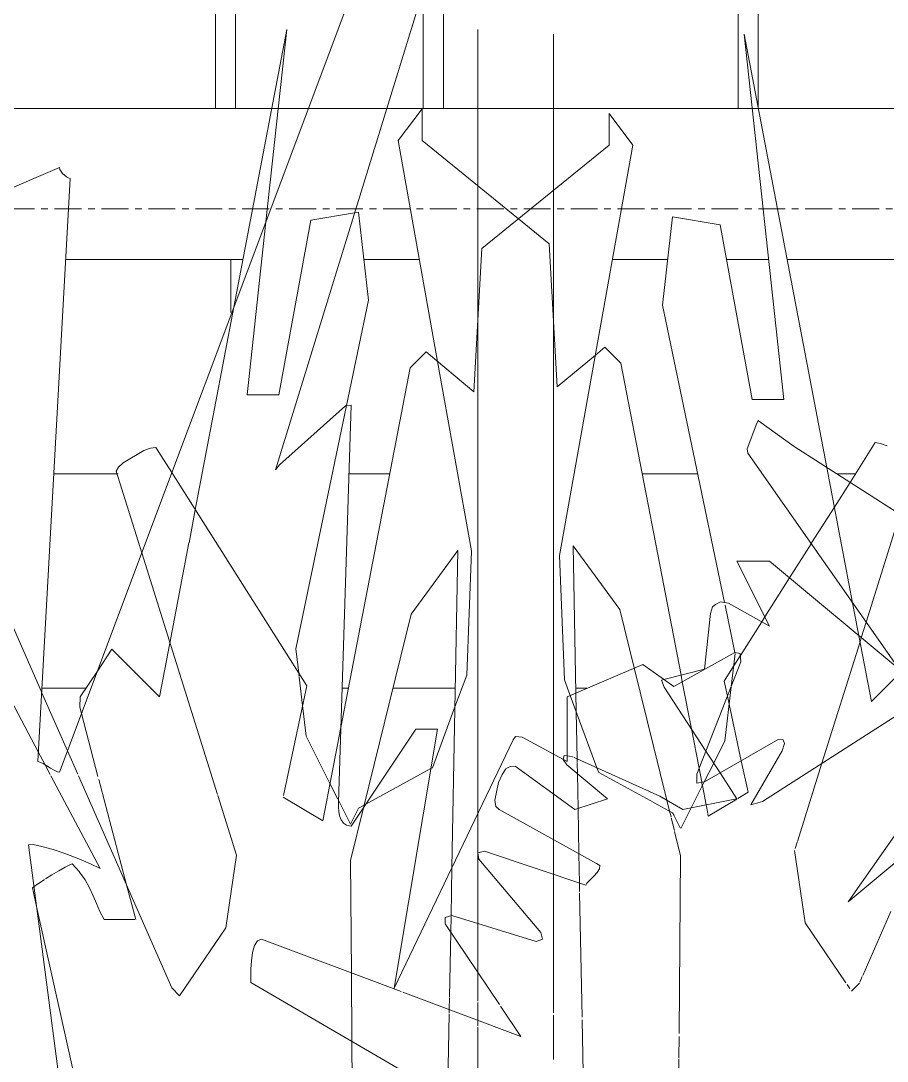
# Model space of a CAD drawing. Header units: inches. Extents: x -8991 to -6983, y -226 to 479.
# Drawn here: x -8418.48 to -8402.32, y -13.53 to 5.89 of the extents above; entities that cross this region are included whole.
import ezdxf

# ---------------------------------------------------------------- set-up
doc = ezdxf.new("R2010")
doc.units = ezdxf.units.IN
doc.header["$MEASUREMENT"] = 0
doc.linetypes.add('Grid Line 1_2_', pattern=[0.875, 0.5, -0.125, 0.125, -0.125])
for name, color, linetype, lineweight in [('A-DETL-GENF', 92, 'Continuous', 9), ('A-FLOR-LEVL-1', 51, 'Grid Line 1_2_', 9), ('A-WALL-PATT-1', 111, 'Continuous', 9), ('I-WALL', 2, 'Continuous', 18)]:
    doc.layers.add(name, color=color, linetype=linetype, lineweight=lineweight)
pattern_1 = [(90, (-8624.88, -91.375), (-51.125, 3e-15), [24, 0, 0, 0]), (90, (-8619.38, -91.375), (-51.125, 3e-15), [24, 0, 0, 0]), (90, (-8619.007, -91.375), (-51.125, 3e-15), [24, 0, 0, 0]), (90, (-8615.507, -91.375), (-51.125, 3e-15), [24, 0, 0, 0]), (90, (-8615.13, -91.375), (-51.125, 3e-15), [24, 0, 0, 0]), (90, (-8609.63, -91.375), (-51.125, 3e-15), [24, 0, 0, 0]), (90, (-8609.257, -91.375), (-51.125, 3e-15), [24, 0, 0, 0]), (90, (-8597.88, -91.375), (-51.125, 3e-15), [24, 0, 0, 0]), (90, (-8597.507, -91.375), (-51.125, 3e-15), [24, 0, 0, 0]), (90, (-8594.007, -91.375), (-51.125, 3e-15), [24, 0, 0, 0]), (90, (-8593.63, -91.375), (-51.125, 3e-15), [24, 0, 0, 0]), (90, (-8590.13, -91.375), (-51.125, 3e-15), [24, 0, 0, 0]), (90, (-8589.757, -91.375), (-51.125, 3e-15), [24, 0, 0, 0]), (90, (-8583.88, -91.375), (-51.125, 3e-15), [24, 0, 0, 0]), (90, (-8583.507, -91.375), (-51.125, 3e-15), [24, 0, 0, 0]), (90, (-8578.007, -91.375), (-51.125, 3e-15), [24, 0, 0, 0]), (90, (-8577.63, -91.375), (-51.125, 3e-15), [24, 0, 0, 0]), (90, (-8574.13, -91.375), (-51.125, 3e-15), [24, 0, 0, 0]), (90, (-8603.757, -91.375), (-51.125, 3e-15), [24, 0, 0, 0]), (90, (-8603.38, -91.375), (-51.125, 3e-15), [24, 0, 0, 0])]

# ---------------------------------------------------------------- blocks, each defined once
blk = doc.blocks.new('fountain grass 26747 - fountain grass 26747-1770214-Section 36')
at = {"layer": 'A-DETL-GENF'}
for p, q in [((-8413.729, -2.495), (-8410.505, 7.983)), ((-8412.319, 6.371), (-8417.759, -8.137)), ((-8417.759, 3.147), (-8419.169, 2.542)), ((-8417.751, 3.114), (-8417.759, 3.147)), ((-8417.699, 3.038), (-8417.751, 3.114)), ((-8418.162, -7.935), (-8417.557, 2.945)), ((-8417.663, 3.003), (-8417.699, 3.038)), ((-8417.625, 2.973), (-8417.663, 3.003)), ((-8417.588, 2.953), (-8417.625, 2.973)), ((-8417.557, 2.945), (-8417.588, 2.953)), ((-8412.424, -1.296), (-8413.655, -2.397)), ((-8412.555, -8.692), (-8412.319, -1.286)), ((-8412.319, -1.286), (-8412.424, -1.296)), ((-8413.655, -2.397), (-8413.729, -2.495)), ((-8405.159, -5.9), (-8406.297, -6.535)), ((-8405.065, -5.92), (-8405.159, -5.9)), ((-8405.047, -6.076), (-8405.065, -5.92)), ((-8406.878, -6.122), (-8408.289, -6.726)), ((-8406.297, -6.535), (-8406.878, -6.122)), ((-8405.873, -8.174), (-8405.047, -6.076)), ((-8401.091, -6.401), (-8404.647, -8.679)), ((-8403.05, -10.555), (-8400.229, -6.525)), ((-8408.289, -6.726), (-8408.289, -7.935)), ((-8411.11, -7.331), (-8412.319, -9.144)), ((-8411.513, -12.167), (-8410.707, -7.331)), ((-8410.707, -7.331), (-8411.11, -7.331)), ((-8409.296, -7.532), (-8411.513, -12.167)), ((-8409.251, -7.47), (-8409.296, -7.532)), ((-8409.131, -7.481), (-8409.251, -7.47)), ((-8408.289, -7.935), (-8409.131, -7.481)), ((-8404.354, -7.527), (-8405.727, -8.315)), ((-8404.259, -7.532), (-8404.354, -7.527)), ((-8404.233, -7.602), (-8404.259, -7.532)), ((-8404.863, -8.741), (-8404.276, -7.734)), ((-8404.276, -7.734), (-8404.233, -7.602)), ((-8418.121, -7.946), (-8418.162, -7.935)), ((-8418.063, -7.975), (-8418.121, -7.946)), ((-8417.994, -8.015), (-8418.063, -7.975)), ((-8417.922, -8.057), (-8417.994, -8.015)), ((-8417.854, -8.097), (-8417.922, -8.057)), ((-8417.797, -8.126), (-8417.854, -8.097)), ((-8417.759, -8.137), (-8417.797, -8.126)), ((-8405.871, -8.338), (-8405.873, -8.174)), ((-8405.727, -8.315), (-8405.871, -8.338)), ((-8400.632, -8.54), (-8403.05, -10.555)), ((-8412.553, -8.779), (-8412.555, -8.692)), ((-8404.647, -8.679), (-8404.863, -8.741)), ((-8412.547, -8.866), (-8412.553, -8.779)), ((-8412.532, -8.949), (-8412.547, -8.866)), ((-8412.505, -9.022), (-8412.532, -8.949)), ((-8412.463, -9.083), (-8412.505, -9.022)), ((-8412.402, -9.125), (-8412.463, -9.083)), ((-8412.319, -9.144), (-8412.402, -9.125))]:
    blk.add_line(p, q, dxfattribs=at)
blk = doc.blocks.new('lupin 26755 - lupin 26755-V12-Section 36')
at = {"layer": 'A-DETL-GENF'}
for p, q in [((-8414.503, 0.545), (-8413.516, 5.726)), ((-8413.907, 2.136), (-8413.516, 5.726)), ((-8409.957, 0.26), (-8409.957, 5.726)), ((-8409.957, 0.26), (-8409.957, 5.726)), ((-8410.995, 4.243), (-8411.44, 3.65)), ((-8410.995, 3.65), (-8410.995, 4.243)), ((-8409.957, 3.65), (-8409.957, 4.243)), ((-8409.957, 4.243), (-8409.957, 3.65)), ((-8411.44, 3.65), (-8410.705, -0.472)), ((-8409.198, 2.19), (-8410.995, 3.65)), ((-8409.957, 2.807), (-8409.957, 3.65)), ((-8409.957, 3.65), (-8409.957, 0.26)), ((-8409.957, 1.722), (-8409.957, 2.807)), ((-8414.258, -1.095), (-8413.907, 2.136)), ((-8413.072, 2.167), (-8413.665, -1.095)), ((-8412.253, 2.304), (-8413.072, 2.167)), ((-8412.182, 2.315), (-8412.253, 2.304)), ((-8411.994, 0.67), (-8412.182, 2.315)), ((-8409.957, 0.67), (-8409.957, 2.315)), ((-8409.957, 2.315), (-8409.957, 2.167)), ((-8409.957, 2.167), (-8409.957, 0.26)), ((-8408.623, 1.722), (-8409.198, 2.19)), ((-8409.957, 0.26), (-8409.957, 1.722)), ((-8408.474, -0.947), (-8408.623, 1.722)), ((-8409.957, 0.26), (-8409.957, 1.426)), ((-8409.957, 1.426), (-8409.957, 0.26)), ((-8412.403, -1.294), (-8411.994, 0.67)), ((-8409.957, 0.26), (-8409.957, 0.67)), ((-8415.224, -3.237), (-8414.503, 0.545)), ((-8409.957, -0.947), (-8409.957, 0.26)), ((-8409.957, 0.26), (-8409.957, -4)), ((-8409.957, -6.731), (-8409.957, 0.26)), ((-8409.957, 0.26), (-8409.957, -4.006)), ((-8409.957, -1.095), (-8409.957, 0.26)), ((-8409.957, 0.26), (-8409.957, -1.095)), ((-8409.957, -5.832), (-8409.957, 0.26)), ((-8409.957, -4), (-8409.957, 0.239)), ((-8409.957, -0.206), (-8409.957, -0.947)), ((-8409.957, -0.502), (-8409.957, -0.206)), ((-8407.762, -0.353), (-8408.474, -0.947)), ((-8407.585, -0.206), (-8407.762, -0.353)), ((-8407.288, -0.502), (-8407.585, -0.206)), ((-8410.705, -0.472), (-8410.075, -4.006)), ((-8409.957, -4), (-8409.957, -0.502)), ((-8406.165, -6.323), (-8407.288, -0.502)), ((-8413.665, -1.095), (-8414.258, -1.095)), ((-8413.347, -5.832), (-8412.403, -1.294)), ((-8409.957, -1.985), (-8409.957, -4)), ((-8409.957, -2.002), (-8409.957, -1.985)), ((-8409.957, -2.047), (-8409.957, -2.002)), ((-8409.957, -2.277), (-8409.957, -2.047)), ((-8402.542, -1.985), (-8403.013, -2.729)), ((-8402.442, -2.002), (-8402.542, -1.985)), ((-8402.318, -2.047), (-8402.442, -2.002)), ((-8409.957, -2.359), (-8409.957, -2.277)), ((-8409.957, -2.43), (-8409.957, -2.359)), ((-8409.957, -4), (-8409.957, -2.43)), ((-8409.957, -8.914), (-8409.957, -2.875)), ((-8409.957, -2.875), (-8409.957, -3.616)), ((-8403.013, -2.729), (-8403.305, -3.19)), ((-8415.341, -3.854), (-8415.224, -3.237)), ((-8403.305, -3.19), (-8403.729, -3.858)), ((-8402.712, -5.337), (-8402.082, -3.326)), ((-8409.957, -3.616), (-8409.957, -8.914)), ((-8415.698, -5.724), (-8415.342, -3.858)), ((-8403.738, -3.872), (-8404.142, -4.511)), ((-8410.075, -4.013), (-8410.163, -6.325)), ((-8409.957, -4), (-8409.957, -3.913)), ((-8409.957, -4), (-8409.957, -3.913)), ((-8409.957, -5.1), (-8409.957, -4.019)), ((-8409.957, -8.914), (-8409.957, -4.019)), ((-8409.957, -4.019), (-8409.957, -6.434)), ((-8409.957, -8.914), (-8409.957, -4.019)), ((-8409.957, -8.914), (-8409.957, -4.019)), ((-8409.957, -4.019), (-8409.957, -8.914)), ((-8409.957, -8.914), (-8409.957, -4.019)), ((-8409.957, -4.019), (-8409.957, -6.325)), ((-8407.307, -5.1), (-8408.178, -3.913)), ((-8408.126, -6.656), (-8408.178, -3.913)), ((-8404.142, -4.511), (-8404.602, -5.237)), ((-8409.957, -5.099), (-8409.957, -7.071)), ((-8409.957, -5.51), (-8409.957, -5.099)), ((-8409.957, -5.1), (-8409.957, -8.914)), ((-8407.307, -5.1), (-8407.038, -6.19)), ((-8404.602, -5.237), (-8404.659, -5.328)), ((-8404.659, -5.328), (-8405.057, -5.955)), ((-8402.803, -5.627), (-8402.712, -5.337)), ((-8409.957, -8.914), (-8409.957, -5.51)), ((-8402.827, -5.703), (-8402.803, -5.627)), ((-8415.889, -6.731), (-8415.698, -5.724)), ((-8403.537, -7.968), (-8402.827, -5.703)), ((-8416.779, -5.841), (-8417.051, -6.249)), ((-8415.889, -6.731), (-8416.779, -5.841)), ((-8413.293, -6.285), (-8413.347, -5.832)), ((-8409.957, -7.462), (-8409.957, -5.832)), ((-8409.957, -6.731), (-8409.957, -5.841)), ((-8409.957, -5.841), (-8409.957, -6.56)), ((-8405.06, -5.961), (-8405.182, -6.153)), ((-8407.038, -6.19), (-8406.429, -8.658)), ((-8405.185, -6.157), (-8405.36, -6.434)), ((-8417.051, -6.249), (-8417.372, -6.731)), ((-8413.286, -6.349), (-8413.291, -6.31)), ((-8413.222, -6.89), (-8413.284, -6.363)), ((-8410.163, -6.325), (-8410.381, -6.914)), ((-8409.957, -6.325), (-8409.957, -8.052)), ((-8406.141, -6.448), (-8406.165, -6.323)), ((-8409.957, -6.434), (-8409.957, -8.51)), ((-8409.957, -6.56), (-8409.957, -6.731)), ((-8405.971, -7.327), (-8406.141, -6.448)), ((-8405.36, -6.434), (-8405.299, -6.717)), ((-8417.372, -6.731), (-8417.379, -6.924)), ((-8409.957, -6.731), (-8409.957, -6.924)), ((-8408.119, -7.011), (-8408.126, -6.656)), ((-8405.299, -6.717), (-8405.268, -6.865)), ((-8417.379, -6.924), (-8417.348, -7.042)), ((-8413.155, -7.462), (-8413.222, -6.89)), ((-8410.381, -6.914), (-8410.802, -8.052)), ((-8409.957, -6.924), (-8409.957, -7.383)), ((-8405.268, -6.865), (-8405.041, -7.921)), ((-8417.348, -7.042), (-8417.039, -8.214)), ((-8409.957, -7.071), (-8409.957, -8.914)), ((-8408.103, -7.887), (-8408.119, -7.011)), ((-8405.829, -8.062), (-8405.971, -7.327)), ((-8412.712, -8.344), (-8413.155, -7.462)), ((-8409.957, -7.383), (-8409.957, -8.914)), ((-8409.957, -8.914), (-8409.957, -7.462)), ((-8408.101, -7.954), (-8408.103, -7.887)), ((-8405.041, -7.921), (-8404.915, -8.51)), ((-8410.829, -8.066), (-8412.043, -8.731)), ((-8410.802, -8.052), (-8410.829, -8.066)), ((-8409.957, -8.052), (-8409.957, -8.807)), ((-8408.097, -8.165), (-8408.101, -7.967)), ((-8405.779, -8.323), (-8405.829, -8.062)), ((-8403.994, -9.426), (-8403.537, -7.968)), ((-8417.025, -8.268), (-8416.499, -10.259)), ((-8412.566, -8.635), (-8412.712, -8.344)), ((-8408.085, -8.813), (-8408.097, -8.165)), ((-8405.768, -8.38), (-8405.779, -8.323)), ((-8409.957, -8.51), (-8409.957, -8.914)), ((-8405.697, -8.746), (-8405.767, -8.383)), ((-8404.915, -8.51), (-8405.103, -8.623)), ((-8412.33, -9.103), (-8412.554, -8.657)), ((-8412.043, -8.731), (-8412.075, -8.748)), ((-8406.429, -8.658), (-8406.378, -8.864)), ((-8405.125, -8.636), (-8405.657, -8.955)), ((-8412.182, -8.807), (-8412.33, -9.103)), ((-8412.075, -8.748), (-8412.182, -8.807)), ((-8409.957, -8.807), (-8409.957, -8.914)), ((-8409.957, -10.732), (-8409.957, -8.914)), ((-8409.957, -8.914), (-8409.957, -10.958)), ((-8409.957, -9.845), (-8409.957, -8.914)), ((-8409.957, -8.914), (-8409.957, -10.958)), ((-8409.957, -9.597), (-8409.957, -8.914)), ((-8409.957, -10.958), (-8409.957, -8.914)), ((-8409.957, -8.914), (-8409.957, -8.955)), ((-8409.957, -8.955), (-8409.957, -8.914)), ((-8409.957, -8.914), (-8409.957, -9.695)), ((-8409.957, -8.914), (-8409.957, -9.103)), ((-8409.957, -9.103), (-8409.957, -8.914)), ((-8409.957, -8.914), (-8409.957, -10.883)), ((-8409.957, -10.958), (-8409.957, -8.914)), ((-8409.957, -8.914), (-8409.957, -10.958)), ((-8408.069, -9.657), (-8408.085, -8.813)), ((-8406.378, -8.864), (-8406.352, -8.97)), ((-8405.666, -8.908), (-8405.697, -8.746)), ((-8405.657, -8.955), (-8405.664, -8.917)), ((-8406.348, -8.987), (-8406.289, -9.225)), ((-8406.285, -9.244), (-8406.173, -9.695)), ((-8409.957, -9.4), (-8409.957, -9.399)), ((-8409.957, -9.399), (-8409.957, -9.432)), ((-8409.957, -10.958), (-8409.957, -9.4)), ((-8409.957, -9.432), (-8409.957, -9.492)), ((-8409.957, -9.492), (-8409.957, -9.571)), ((-8404.035, -9.557), (-8403.998, -9.441)), ((-8409.957, -9.571), (-8409.957, -9.662)), ((-8409.957, -10.948), (-8409.957, -9.597)), ((-8409.957, -9.662), (-8409.957, -9.755)), ((-8409.957, -9.695), (-8409.957, -10.958)), ((-8408.059, -10.204), (-8408.069, -9.657)), ((-8406.173, -9.695), (-8406.2, -13.012)), ((-8403.849, -10.948), (-8404.047, -9.597)), ((-8417.567, -9.862), (-8417.654, -9.907)), ((-8417.52, -9.845), (-8417.567, -9.862)), ((-8417.383, -9.994), (-8417.52, -9.845)), ((-8409.957, -9.755), (-8409.957, -9.845)), ((-8409.957, -9.994), (-8409.957, -9.845)), ((-8409.957, -9.845), (-8409.957, -9.862)), ((-8409.957, -9.862), (-8409.957, -9.907)), ((-8417.903, -10.052), (-8418.018, -10.125)), ((-8417.771, -9.973), (-8417.903, -10.052)), ((-8417.654, -9.907), (-8417.771, -9.973)), ((-8417.278, -10.142), (-8417.381, -9.997)), ((-8409.957, -9.907), (-8409.957, -9.973)), ((-8409.957, -9.973), (-8409.957, -10.052)), ((-8409.957, -10.125), (-8409.957, -9.994)), ((-8409.957, -10.052), (-8409.957, -10.125)), ((-8418.232, -10.269), (-8418.262, -10.29)), ((-8418.161, -10.218), (-8418.232, -10.269)), ((-8418.037, -10.137), (-8418.156, -10.215)), ((-8417.196, -10.291), (-8417.278, -10.142)), ((-8416.499, -10.259), (-8416.334, -10.883)), ((-8409.957, -10.137), (-8409.957, -10.218)), ((-8409.957, -10.178), (-8409.957, -10.142)), ((-8409.957, -10.291), (-8409.957, -10.178)), ((-8409.957, -10.218), (-8409.957, -10.29)), ((-8408.056, -10.363), (-8408.059, -10.204)), ((-8418.262, -10.29), (-8418.184, -10.64)), ((-8417.129, -10.439), (-8417.196, -10.291)), ((-8417.068, -10.587), (-8417.129, -10.439)), ((-8409.957, -10.29), (-8409.957, -10.958)), ((-8409.957, -10.439), (-8409.957, -10.291)), ((-8409.957, -10.587), (-8409.957, -10.439)), ((-8408.012, -12.708), (-8408.056, -10.386)), ((-8418.184, -10.64), (-8416.83, -16.732)), ((-8417.003, -10.735), (-8417.068, -10.587)), ((-8409.957, -10.735), (-8409.957, -10.587)), ((-8416.927, -10.883), (-8417.003, -10.735)), ((-8409.957, -10.958), (-8409.957, -10.732)), ((-8409.957, -10.883), (-8409.957, -10.735)), ((-8402.252, -10.734), (-8402.776, -11.926)), ((-8416.355, -10.883), (-8416.927, -10.883)), ((-8409.957, -11.866), (-8409.957, -10.958)), ((-8409.957, -10.958), (-8409.957, -11.866)), ((-8409.957, -11.866), (-8409.957, -10.958)), ((-8409.957, -10.958), (-8409.957, -11.866)), ((-8409.957, -11.866), (-8409.957, -10.958)), ((-8409.957, -11.866), (-8409.957, -10.958)), ((-8409.957, -10.958), (-8409.957, -11.866)), ((-8409.957, -10.958), (-8409.957, -11.866)), ((-8409.957, -11.866), (-8409.957, -10.958)), ((-8409.957, -10.958), (-8409.957, -11.866)), ((-8403.09, -12.067), (-8403.849, -10.948)), ((-8409.957, -12.407), (-8409.957, -11.87)), ((-8409.957, -11.87), (-8409.957, -12.407)), ((-8409.957, -12.407), (-8409.957, -11.87)), ((-8409.957, -11.87), (-8409.957, -12.069)), ((-8409.957, -12.218), (-8409.957, -11.87)), ((-8409.957, -12.407), (-8409.957, -11.87)), ((-8409.957, -11.87), (-8409.957, -12.407)), ((-8409.957, -11.87), (-8409.957, -12.407)), ((-8409.957, -12.407), (-8409.957, -11.87)), ((-8409.957, -11.87), (-8409.957, -12.407)), ((-8402.784, -11.945), (-8402.832, -12.052)), ((-8409.957, -12.069), (-8409.957, -12.218)), ((-8403.019, -12.171), (-8403.069, -12.098)), ((-8402.839, -12.069), (-8402.987, -12.218)), ((-8409.957, -12.762), (-8409.957, -12.429)), ((-8409.957, -12.429), (-8409.957, -12.762)), ((-8409.957, -12.762), (-8409.957, -12.429)), ((-8409.957, -12.762), (-8409.957, -12.429)), ((-8409.957, -12.429), (-8409.957, -12.762)), ((-8409.957, -12.429), (-8409.957, -12.762)), ((-8409.957, -12.762), (-8409.957, -12.429)), ((-8409.957, -12.429), (-8409.957, -12.762)), ((-8409.957, -12.865), (-8409.957, -12.762)), ((-8409.957, -12.762), (-8409.957, -12.865)), ((-8409.957, -12.865), (-8409.957, -12.762)), ((-8409.957, -12.865), (-8409.957, -12.762)), ((-8409.957, -12.762), (-8409.957, -12.865)), ((-8409.957, -12.762), (-8409.957, -12.865)), ((-8409.957, -12.865), (-8409.957, -12.762)), ((-8409.957, -12.762), (-8409.957, -12.865)), ((-8407.992, -13.746), (-8408.011, -12.758)), ((-8409.957, -14.404), (-8409.957, -12.895)), ((-8409.957, -12.895), (-8409.957, -14.005)), ((-8409.957, -14.404), (-8409.957, -12.895)), ((-8409.957, -14.404), (-8409.957, -12.895)), ((-8409.957, -12.895), (-8409.957, -14.404)), ((-8409.957, -12.895), (-8409.957, -14.404)), ((-8409.957, -14.404), (-8409.957, -12.895)), ((-8409.957, -12.895), (-8409.957, -14.404)), ((-8406.2, -13.064), (-8406.203, -13.464)), ((-8406.203, -13.485), (-8406.212, -14.545))]:
    blk.add_line(p, q, dxfattribs=at)
blk = doc.blocks.new('fountain grass 26747 - fountain grass 26747-V21-Section 36')
at = {"layer": 'A-DETL-GENF'}
for p, q in [((-8404.929, -2.101), (-8404.754, -1.619)), ((-8404.754, -1.619), (-8404.721, -1.565)), ((-8404.721, -1.565), (-8404.719, -1.579)), ((-8404.719, -1.579), (-8404.058, -2.059)), ((-8404.92, -2.183), (-8404.929, -2.101)), ((-8404.058, -2.059), (-8400.503, -4.338)), ((-8402.099, -6.213), (-8404.92, -2.183)), ((-8404.517, -5.407), (-8405.122, -4.198)), ((-8405.122, -4.198), (-8404.517, -4.198)), ((-8404.517, -4.198), (-8402.099, -6.213)), ((-8405.578, -5.048), (-8405.525, -5.004)), ((-8405.525, -5.004), (-8405.43, -4.954)), ((-8405.43, -4.954), (-8405.278, -4.983)), ((-8405.278, -4.983), (-8404.517, -5.407)), ((-8405.726, -6.213), (-8405.617, -5.171)), ((-8405.617, -5.171), (-8405.578, -5.048)), ((-8406.532, -6.415), (-8406.483, -6.402)), ((-8406.483, -6.402), (-8405.726, -6.213)), ((-8406.479, -6.547), (-8406.532, -6.415)), ((-8405.702, -7.74), (-8406.479, -6.547)), ((-8405.436, -8.148), (-8405.702, -7.74)), ((-8408.365, -7.889), (-8408.345, -7.825)), ((-8408.296, -7.999), (-8408.361, -7.896)), ((-8408.345, -7.825), (-8408.289, -7.832)), ((-8408.289, -7.832), (-8408.215, -7.84)), ((-8408.203, -7.842), (-8408.174, -7.855)), ((-8408.16, -7.861), (-8406.558, -8.583)), ((-8409.504, -8.177), (-8409.432, -8.072)), ((-8409.429, -8.068), (-8409.353, -8.026)), ((-8409.353, -8.026), (-8409.259, -8.025)), ((-8409.259, -8.025), (-8408.144, -8.832)), ((-8407.539, -8.631), (-8408.296, -7.999)), ((-8405.122, -8.631), (-8405.436, -8.148)), ((-8409.636, -8.655), (-8409.57, -8.329)), ((-8409.57, -8.329), (-8409.504, -8.177)), ((-8409.618, -8.775), (-8409.636, -8.655)), ((-8408.144, -8.832), (-8407.539, -8.631)), ((-8406.558, -8.583), (-8406.129, -8.832)), ((-8406.129, -8.832), (-8405.133, -8.633)), ((-8409.554, -8.832), (-8409.618, -8.775)), ((-8407.741, -9.84), (-8409.554, -8.832)), ((-8409.957, -9.638), (-8409.833, -9.605)), ((-8409.935, -9.76), (-8409.957, -9.638)), ((-8409.833, -9.605), (-8407.942, -10.243)), ((-8408.778, -11.128), (-8409.935, -9.76)), ((-8407.682, -9.878), (-8407.741, -9.84)), ((-8407.684, -9.935), (-8407.682, -9.878)), ((-8407.864, -10.146), (-8407.793, -10.076)), ((-8407.793, -10.076), (-8407.727, -10.003)), ((-8407.727, -10.003), (-8407.684, -9.935)), ((-8407.942, -10.243), (-8407.92, -10.204)), ((-8407.92, -10.204), (-8407.864, -10.146)), ((-8410.565, -10.921), (-8410.562, -10.847)), ((-8410.562, -10.847), (-8410.44, -10.81)), ((-8410.44, -10.81), (-8408.866, -11.291)), ((-8410.566, -10.962), (-8410.565, -10.922)), ((-8409.551, -12.47), (-8410.566, -10.962)), ((-8414.067, -11.282), (-8413.987, -11.25)), ((-8413.987, -11.25), (-8411.387, -12.225)), ((-8408.866, -11.291), (-8408.748, -11.25)), ((-8408.748, -11.25), (-8408.778, -11.128)), ((-8414.159, -11.501), (-8414.123, -11.371)), ((-8414.123, -11.371), (-8414.067, -11.282)), ((-8414.178, -11.652), (-8414.159, -11.501)), ((-8414.189, -11.948), (-8414.187, -11.807)), ((-8414.187, -11.807), (-8414.178, -11.652)), ((-8414.189, -12.056), (-8414.189, -11.948)), ((-8409.353, -14.877), (-8414.189, -12.056)), ((-8411.353, -12.238), (-8409.151, -13.064)), ((-8409.151, -13.064), (-8409.53, -12.502))]:
    blk.add_line(p, q, dxfattribs=at)
blk = doc.blocks.new('lupin 26755 - lupin 26755-V22-Section 36')
at = {"layer": 'A-DETL-GENF'}
for p, q in [((-8408.546, -6.818), (-8408.546, 5.639)), ((-8408.546, -1.183), (-8408.546, 5.639)), ((-8403.446, -2.451), (-8404.987, 5.639)), ((-8404.246, -1.183), (-8404.987, 5.639)), ((-8408.546, 3.562), (-8408.546, 4.156)), ((-8408.546, 4.156), (-8408.546, 3.562)), ((-8407.508, 3.562), (-8407.508, 4.156)), ((-8407.508, 4.156), (-8407.063, 3.562)), ((-8409.881, 1.635), (-8407.508, 3.562)), ((-8408.546, 2.719), (-8408.546, 3.562)), ((-8408.546, 3.562), (-8408.546, -4.094)), ((-8407.063, 3.562), (-8408.429, -4.094)), ((-8408.546, 1.635), (-8408.546, 2.719)), ((-8408.546, 0.582), (-8408.546, 2.228)), ((-8408.546, 2.228), (-8408.546, 2.079)), ((-8406.509, 0.582), (-8406.322, 2.228)), ((-8406.322, 2.228), (-8405.432, 2.079)), ((-8408.546, 2.079), (-8408.546, -1.183)), ((-8405.432, 2.079), (-8404.839, -1.183)), ((-8410.029, -1.035), (-8409.881, 1.635)), ((-8408.546, -1.035), (-8408.546, 1.635)), ((-8421.596, 1.338), (-8418.093, -6.632)), ((-8408.546, 0.348), (-8408.546, 1.338)), ((-8408.546, 1.338), (-8408.546, 0.348)), ((-8408.546, -5.92), (-8408.546, 0.582)), ((-8405.355, -4.968), (-8406.509, 0.582)), ((-8408.546, 0.348), (-8408.546, -3.858)), ((-8408.546, 0.152), (-8408.546, 0.348)), ((-8418.152, -7.754), (-8422.338, 0.152)), ((-8408.546, -3.858), (-8408.546, 0.152)), ((-8411.216, -0.59), (-8410.919, -0.293)), ((-8410.919, -0.293), (-8410.029, -1.035)), ((-8408.546, -0.59), (-8408.546, -0.293)), ((-8408.546, -0.293), (-8408.546, -1.035)), ((-8412.51, -7.3), (-8411.216, -0.59)), ((-8408.546, -3.858), (-8408.546, -0.59)), ((-8404.839, -1.183), (-8404.246, -1.183)), ((-8416.569, -2.365), (-8416.186, -2.135)), ((-8416.186, -2.135), (-8416.062, -2.09)), ((-8416.062, -2.09), (-8415.961, -2.073)), ((-8415.961, -2.073), (-8415.662, -2.545)), ((-8408.546, -2.073), (-8408.546, -2.253)), ((-8408.546, -2.09), (-8408.546, -2.073)), ((-8408.546, -2.135), (-8408.546, -2.09)), ((-8408.546, -2.365), (-8408.546, -2.135)), ((-8408.546, -2.253), (-8408.546, -3.858)), ((-8416.703, -2.518), (-8416.656, -2.446)), ((-8416.224, -4.044), (-8416.703, -2.518)), ((-8416.656, -2.446), (-8416.569, -2.365)), ((-8408.546, -2.446), (-8408.546, -2.365)), ((-8408.546, -2.518), (-8408.546, -2.446)), ((-8408.546, -3.858), (-8408.546, -2.518)), ((-8402.965, -4.976), (-8403.446, -2.451)), ((-8415.662, -2.545), (-8413.143, -6.522)), ((-8408.546, -7.796), (-8408.546, -2.963)), ((-8408.546, -2.963), (-8408.546, -3.704)), ((-8408.546, -3.704), (-8408.546, -7.796)), ((-8408.546, -5.247), (-8408.546, -3.869)), ((-8408.546, -3.869), (-8408.546, -7.796)), ((-8408.546, -7.796), (-8408.546, -3.869)), ((-8408.546, -3.869), (-8408.546, -6.522)), ((-8408.546, -7.796), (-8408.546, -3.869)), ((-8414.812, -8.549), (-8416.224, -4.044)), ((-8411.197, -5.187), (-8410.326, -4.001)), ((-8410.437, -9.918), (-8410.326, -4.001)), ((-8408.546, -5.187), (-8408.546, -4.001)), ((-8408.546, -7.796), (-8408.546, -4.001)), ((-8408.546, -4.094), (-8408.546, -6.413)), ((-8408.429, -4.094), (-8408.341, -6.413)), ((-8405.161, -5.901), (-8405.344, -5.02)), ((-8402.849, -5.589), (-8402.965, -4.976)), ((-8411.197, -5.187), (-8412.087, -8.797)), ((-8408.546, -5.187), (-8408.546, -7.159)), ((-8408.546, -5.598), (-8408.546, -5.187)), ((-8408.546, -5.187), (-8408.546, -7.796)), ((-8408.546, -7.796), (-8408.546, -5.247)), ((-8408.546, -7.796), (-8408.546, -5.598)), ((-8402.614, -6.818), (-8402.849, -5.589)), ((-8408.546, -7.55), (-8408.546, -5.92)), ((-8408.546, -6.818), (-8408.546, -5.929)), ((-8408.546, -5.929), (-8408.546, -6.818)), ((-8405.23, -6.539), (-8405.157, -5.92)), ((-8402.614, -6.818), (-8402.023, -6.227)), ((-8413.143, -6.522), (-8413.582, -8.567)), ((-8408.546, -6.413), (-8408.546, -7.796)), ((-8408.546, -6.522), (-8408.546, -7.796)), ((-8408.341, -6.413), (-8408.233, -6.703)), ((-8405.348, -7.55), (-8405.23, -6.539)), ((-8418.09, -6.639), (-8417.608, -7.735)), ((-8408.233, -6.703), (-8407.733, -8.053)), ((-8408.546, -6.818), (-8408.546, -7.012)), ((-8408.546, -7.012), (-8408.546, -7.796)), ((-8408.546, -7.159), (-8408.546, -7.796)), ((-8412.847, -9.043), (-8412.51, -7.3)), ((-8408.546, -7.796), (-8408.546, -7.55)), ((-8405.556, -7.964), (-8405.348, -7.55)), ((-8418.024, -7.998), (-8418.152, -7.754)), ((-8417.608, -7.735), (-8417.416, -8.173)), ((-8408.546, -8.541), (-8408.546, -7.796)), ((-8408.546, -7.796), (-8408.546, -8.541)), ((-8408.546, -8.541), (-8408.546, -7.796)), ((-8408.546, -7.796), (-8408.546, -8.541)), ((-8408.546, -8.541), (-8408.546, -7.796)), ((-8408.546, -7.796), (-8408.546, -8.541)), ((-8408.546, -8.541), (-8408.546, -7.796)), ((-8408.546, -7.796), (-8408.546, -8.541)), ((-8408.546, -8.541), (-8408.546, -7.796)), ((-8408.546, -7.796), (-8408.546, -8.541)), ((-8408.546, -8.541), (-8408.546, -7.796)), ((-8408.546, -7.796), (-8408.546, -8.541)), ((-8408.546, -7.796), (-8408.546, -8.139)), ((-8408.546, -8.541), (-8408.546, -7.796)), ((-8417.928, -8.178), (-8418.024, -7.998)), ((-8408.546, -8.139), (-8408.546, -8.541)), ((-8407.733, -8.053), (-8407.701, -8.139)), ((-8407.701, -8.139), (-8406.671, -8.703)), ((-8405.733, -8.316), (-8405.556, -7.964)), ((-8416.999, -9.933), (-8417.916, -8.2)), ((-8417.404, -8.2), (-8415.664, -12.157)), ((-8405.978, -8.802), (-8405.733, -8.316)), ((-8408.546, -8.541), (-8408.546, -9.393)), ((-8408.546, -9.393), (-8408.546, -8.541)), ((-8408.546, -8.541), (-8408.546, -9.393)), ((-8408.546, -9.393), (-8408.546, -8.541)), ((-8408.546, -9.393), (-8408.546, -8.541)), ((-8408.546, -8.541), (-8408.546, -8.598)), ((-8408.546, -9.043), (-8408.546, -8.541)), ((-8408.546, -8.541), (-8408.546, -9.393)), ((-8408.546, -9.393), (-8408.546, -8.541)), ((-8408.546, -9.175), (-8408.546, -8.541)), ((-8408.546, -8.541), (-8408.546, -8.877)), ((-8408.546, -8.541), (-8408.546, -9.393)), ((-8408.546, -9.393), (-8408.546, -8.541)), ((-8408.546, -8.541), (-8408.546, -9.393)), ((-8414.456, -9.685), (-8414.807, -8.567)), ((-8413.588, -8.598), (-8412.847, -9.043)), ((-8408.546, -8.598), (-8408.546, -9.043)), ((-8406.665, -8.707), (-8406.322, -8.895)), ((-8412.087, -8.797), (-8412.33, -9.783)), ((-8408.546, -8.895), (-8408.546, -9.175)), ((-8406.322, -8.895), (-8406.296, -8.945)), ((-8406.169, -9.183), (-8405.978, -8.802)), ((-8406.294, -8.95), (-8406.183, -9.171)), ((-8418.334, -9.488), (-8418.247, -9.486)), ((-8417.397, -16.692), (-8418.334, -9.488)), ((-8418.247, -9.486), (-8418.087, -9.52)), ((-8408.546, -10.039), (-8408.546, -9.393)), ((-8408.546, -9.393), (-8408.546, -10.039)), ((-8408.546, -9.933), (-8408.546, -9.393)), ((-8408.546, -9.393), (-8408.546, -10.039)), ((-8408.546, -10.039), (-8408.546, -9.393)), ((-8408.546, -9.393), (-8408.546, -9.783)), ((-8408.546, -9.685), (-8408.546, -9.393)), ((-8408.546, -9.393), (-8408.546, -10.039)), ((-8408.546, -10.039), (-8408.546, -9.393)), ((-8408.546, -9.393), (-8408.546, -10.039)), ((-8408.546, -9.488), (-8408.546, -9.486)), ((-8408.546, -9.486), (-8408.546, -9.52)), ((-8408.546, -10.039), (-8408.546, -9.488)), ((-8418.087, -9.52), (-8417.876, -9.58)), ((-8417.876, -9.58), (-8417.639, -9.659)), ((-8417.639, -9.659), (-8417.398, -9.749)), ((-8414.655, -11.036), (-8414.456, -9.685)), ((-8408.546, -9.52), (-8408.546, -9.58)), ((-8408.546, -9.58), (-8408.546, -9.659)), ((-8408.546, -9.659), (-8408.546, -9.749)), ((-8408.546, -10.039), (-8408.546, -9.685)), ((-8417.398, -9.749), (-8417.177, -9.843)), ((-8417.177, -9.843), (-8416.999, -9.933)), ((-8412.33, -9.783), (-8412.314, -11.878)), ((-8408.546, -9.749), (-8408.546, -9.843)), ((-8408.546, -9.783), (-8408.546, -10.039)), ((-8408.546, -9.843), (-8408.546, -9.933)), ((-8410.454, -10.815), (-8410.437, -9.918)), ((-8408.546, -10.039), (-8408.546, -9.933)), ((-8408.546, -9.933), (-8408.546, -9.949)), ((-8408.546, -9.949), (-8408.546, -9.995)), ((-8408.546, -9.995), (-8408.546, -10.039)), ((-8408.546, -10.039), (-8408.546, -11.742)), ((-8408.546, -12.625), (-8408.546, -10.039)), ((-8408.546, -10.039), (-8408.546, -12.625)), ((-8408.546, -10.82), (-8408.546, -10.039)), ((-8408.546, -11.036), (-8408.546, -10.039)), ((-8408.546, -10.039), (-8408.546, -12.625)), ((-8408.546, -12.625), (-8408.546, -10.039)), ((-8408.546, -10.039), (-8408.546, -12.625)), ((-8408.546, -12.625), (-8408.546, -10.039)), ((-8408.546, -10.082), (-8408.546, -10.039)), ((-8408.546, -10.039), (-8408.546, -10.971)), ((-8408.546, -10.061), (-8408.546, -10.14)), ((-8408.546, -10.23), (-8408.546, -10.082)), ((-8408.546, -10.154), (-8408.546, -10.224)), ((-8408.546, -10.224), (-8408.546, -10.306)), ((-8408.546, -10.378), (-8408.546, -10.23)), ((-8408.546, -10.306), (-8408.546, -10.378)), ((-8408.546, -10.378), (-8408.546, -12.625)), ((-8408.546, -10.526), (-8408.546, -10.378)), ((-8408.546, -10.674), (-8408.546, -10.526)), ((-8408.546, -10.823), (-8408.546, -10.674)), ((-8410.46, -11.119), (-8410.455, -10.828)), ((-8408.546, -12.625), (-8408.546, -10.82)), ((-8408.546, -10.971), (-8408.546, -10.823)), ((-8415.516, -12.305), (-8414.655, -11.036)), ((-8408.546, -12.305), (-8408.546, -11.036)), ((-8410.483, -12.326), (-8410.46, -11.119)), ((-8408.546, -11.742), (-8408.546, -12.157)), ((-8412.314, -11.878), (-8412.304, -13.156)), ((-8415.664, -12.157), (-8415.516, -12.305)), ((-8408.546, -12.157), (-8408.546, -12.305)), ((-8410.487, -12.563), (-8410.483, -12.341)), ((-8410.489, -12.626), (-8410.487, -12.563)), ((-8410.518, -14.198), (-8410.489, -12.646)), ((-8408.546, -13.498), (-8408.546, -12.668)), ((-8408.546, -12.668), (-8408.546, -13.498)), ((-8408.546, -13.498), (-8408.546, -12.668)), ((-8408.546, -12.668), (-8408.546, -13.498)), ((-8408.546, -13.498), (-8408.546, -12.668)), ((-8408.546, -12.668), (-8408.546, -13.498)), ((-8408.546, -13.498), (-8408.546, -12.668)), ((-8408.546, -12.668), (-8408.546, -13.498)), ((-8412.304, -13.156), (-8412.289, -14.997))]:
    blk.add_line(p, q, dxfattribs=at)

msp = doc.modelspace()

# ---------------------------------------------------------------- hatches: boundary and pattern name
at = {"layer": 'A-WALL-PATT-1'}
h = msp.add_hatch(dxfattribs=at)
h.set_pattern_fill('FP_6', color=256, style=0, pattern_type=2)
h.set_pattern_definition(pattern_1)
h.paths.add_polyline_path([(-8413.79762, 4.25), (-8413.5164, 5.72638), (-8413.67688, 4.25), (-8413.11389, 4.25), (-8412.31863, 6.3707), (-8413.1246, 7.3782), (-8411.51266, 8.7886), (-8410.50519, 7.9826), (-8411.65368, 4.25), (-8405.31938, 4.25), (-8405.31938, 154.55334), (-8620.30438, 154.55334), (-8620.30438, 138.625), (-8424.00688, 138.625), (-8424.00688, 5.125), (-8432.31938, 5.125), (-8432.31938, 4.25), (-8415.88917, 4.25)], flags=0)
h = msp.add_hatch(dxfattribs=at)
h.set_pattern_fill('FP_6', color=256, style=0, pattern_type=2)
h.set_pattern_definition(pattern_1)
h.paths.add_polyline_path([(-8405.31938, 4.25), (-8404.83613, 4.25), (-8404.98706, 5.63862), (-8404.72256, 4.25), (-8397.06938, 4.25), (-8397.06938, 154.55334), (-8405.31938, 154.55334), (-8405.31938, 7.97915)], flags=0)
h = msp.add_hatch(dxfattribs=at)
h.set_pattern_fill('FP_11', color=256, style=0, pattern_type=2)
h.set_pattern_definition([(0, (-8422.569, -90.575), (0, 4), []), (90, (-8422.569, -90.575), (-8, 8), [4, -28]), (90, (-8406.569, -86.575), (-8, 8), [4, -28])])
h.paths.add_polyline_path([(-8412.07522, -8.7485), (-8412.04311, -8.73092), (-8411.10967, -7.33078), (-8410.70669, -7.33078), (-8410.82931, -8.06649), (-8410.80211, -8.0516), (-8410.38073, -6.91362), (-8410.32969, -4.0061), (-8411.1969, -5.18736), (-8412.03047, -8.56705)], flags=0)
h.paths.add_polyline_path([(-8418.02361, -7.99763), (-8418.1519, -7.75529), (-8418.1619, -7.93528), (-8418.06272, -7.97518)], flags=0)
h.paths.add_polyline_path([(-8417.60825, -7.73503), (-8417.34827, -7.04175), (-8417.37926, -6.9244), (-8417.37214, -6.7306), (-8417.05089, -6.24872), (-8416.22417, -4.04412), (-8416.68781, -2.49499), (-8416.65631, -2.44637), (-8416.56854, -2.36467), (-8416.18591, -2.13507), (-8415.96109, -2.07287), (-8415.66203, -2.54507), (-8414.47961, 0.66959), (-8413.79762, 4.25), (-8422.56938, 4.25), (-8422.56938, 2.62059), (-8422.33793, 2.67991), (-8420.98279, 2.94531), (-8420.89881, 2.8612), (-8420.37832, 0.32591), (-8418.96787, 0.12441), (-8419.16936, 2.54231), (-8417.75891, 3.14681), (-8417.75106, 3.1138), (-8417.66316, 3.00281), (-8417.55795, 2.93586), (-8418.0899, -6.63929), (-8417.75891, -7.39228)], flags=0)
h.paths.add_polyline_path([(-8412.51041, -7.29953), (-8411.21556, -0.58987), (-8410.91897, -0.29327), (-8410.70509, -0.47151), (-8411.44024, 3.65019), (-8410.99535, 4.24338), (-8410.99535, 3.65019), (-8409.19772, 2.18967), (-8408.56938, 2.70018), (-8408.56938, 4.25), (-8411.65572, 4.24338), (-8412.25255, 2.30368), (-8412.18173, 2.31549), (-8412.00393, 0.62397), (-8412.40285, -1.29426), (-8412.31863, -1.28599), (-8412.49226, -6.7306)], flags=0)
h.paths.add_polyline_path([(-8413.90667, 2.13591), (-8413.11389, 4.25), (-8413.67688, 4.25), (-8413.72907, 3.76987)], flags=0)
h = msp.add_hatch(dxfattribs=at)
h.set_pattern_fill('FP_9', color=256, style=0, pattern_type=2)
h.set_pattern_definition([(0, (-8403.569, -90.575), (0, 4), []), (90, (-8403.569, -90.575), (-8, 8), [4, -28]), (90, (-8387.569, -86.575), (-8, 8), [4, -28])])
h.paths.add_polyline_path([(-8405.77856, -8.3233), (-8405.72606, -8.30127), (-8405.55626, -7.96352), (-8405.70205, -7.73967), (-8405.82897, -8.06209), (-8405.78018, -8.31488)], flags=0)
h.paths.add_polyline_path([(-8408.12593, -6.65649), (-8407.03762, -6.19007), (-8407.30657, -5.0996), (-8408.17769, -3.913), (-8408.13602, -6.12178)], flags=0)
h.paths.add_polyline_path([(-8406.16464, -6.32271), (-8405.72603, -6.21276), (-8405.59416, -5.0996), (-8405.57786, -5.04806), (-8405.42966, -4.95377), (-8405.35782, -4.95377), (-8406.50902, 0.58183), (-8406.32174, 2.22772), (-8405.43196, 2.07943), (-8404.83877, -1.18307), (-8404.24559, -1.18307), (-8404.83877, 4.25), (-8408.56938, 4.25), (-8408.56938, 2.70018), (-8407.50813, 3.56242), (-8407.50813, 4.15562), (-8407.06323, 3.56242), (-8407.7616, -0.35309), (-8407.5845, -0.20551), (-8407.2879, -0.50211), (-8406.1858, -6.21306)], flags=0)
h.paths.add_polyline_path([(-8402.09916, -6.21306), (-8402.71215, -5.33736), (-8402.80284, -5.6267), (-8402.09952, -6.21276)], flags=0)
h.paths.add_polyline_path([(-8400.28577, -4.39956), (-8400.87297, -3.39277), (-8400.91576, -3.26017), (-8400.87297, -3.18968), (-8400.79527, -3.18527), (-8399.42257, -3.97326), (-8399.28978, -3.9948), (-8399.2779, -3.96777), (-8399.27827, -3.82723), (-8400.10217, -1.73397), (-8400.08427, -1.57867), (-8399.99057, -1.55837), (-8398.85247, -2.19327), (-8398.56938, -1.9922), (-8398.56958, 4.25), (-8404.72256, 4.25), (-8403.44616, -2.45112), (-8403.01326, -2.72859), (-8402.54238, -1.98511), (-8402.44165, -2.00201), (-8402.29795, -2.05917), (-8401.93493, -2.27691), (-8401.80089, -2.43001), (-8402.08164, -3.32573), (-8400.50257, -4.33786)], flags=0)

# ---------------------------------------------------------------- linework, layer by layer
at = {"layer": 'A-FLOR-LEVL-1'}
msp.add_line((-8289.59722, 2.375), (-8978.71797, 2.375), dxfattribs=at)
at = {"layer": 'I-WALL'}
msp.add_line((-8432.31938, 4.25), (-8397.06938, 4.25), dxfattribs=at)

# ---------------------------------------------------------------- block references
at = {"layer": 'A-DETL-GENF'}
for name in ['fountain grass 26747 - fountain grass 26747-V21-Section 36', 'fountain grass 26747 - fountain grass 26747-1770214-Section 36', 'lupin 26755 - lupin 26755-V12-Section 36', 'lupin 26755 - lupin 26755-V22-Section 36']:
    msp.add_blockref(name, (0, 0), dxfattribs=at)

doc.saveas('drawing.dxf')
